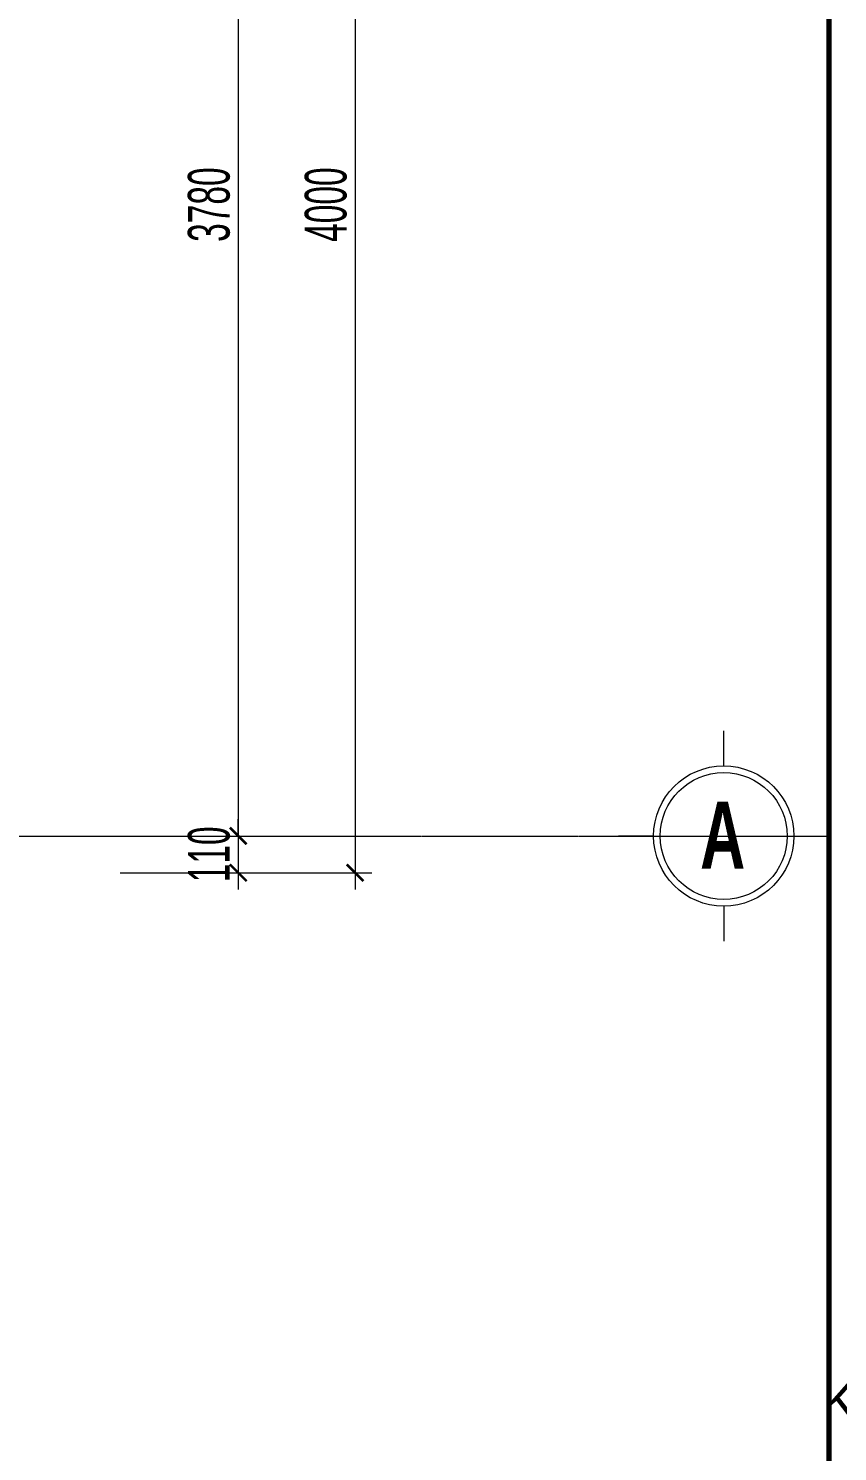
# Model space of a CAD drawing. Header units: millimetres. Extents: x 1336014 to 2939047, y -333549 to -60566.
# Drawn here: x 1407510 to 1409933, y -104290 to -100030 of the extents above; entities that cross this region are included whole.
import ezdxf
from ezdxf.enums import TextEntityAlignment as Align

# ---------------------------------------------------------------- set-up
doc = ezdxf.new("R2010")
doc.units = ezdxf.units.MM
doc.header["$MEASUREMENT"] = 0
doc.linetypes.add('CENTER2', pattern=[1.125, 0.75, -0.125, 0.125, -0.125])
for name, color, linetype, lineweight in [('05.Text', 253, 'Continuous', 18), ('08.Dim', 156, 'Continuous', 15), ('10.truc', 250, 'CENTER2', 20), ('11.Khung bo', 32, 'Continuous', 50)]:
    doc.layers.add(name, color=color, linetype=linetype, lineweight=lineweight)
doc.styles.add('AVANTHB', font='')
doc.styles.add('TT5_Text Dim', font='hoatbif.shx', dxfattribs={"width": 0.6})
doc.styles.add('VnAvantH', font='')
doc.styles.get('AVANTHB').set_extended_font_data('.VnAvantH', bold=True)
doc.styles.get('VnAvantH').set_extended_font_data('.VnAvantH')
doc.dimstyles.new('TT5_Dim 1-50', dxfattribs={"dimscale": 50, "dimtxt": 2.5, "dimasz": 1, "dimexe": 1, "dimexo": 0.5, "dimgap": 0.5, "dimtad": 1, "dimdec": 0, "dimzin": 0, "dimdsep": 46, "dimtxsty": 'TT5_Text Dim', "dimblk": 'ARCHTICK', "dimcen": 0, "dimdle": 1, "dimclrd": 256, "dimclre": 256, "dimclrt": 1, "dimadec": 0, "dimazin": 0, "dimtfac": 0.015, "dimtdec": 0, "dimtix": 1, "dimtmove": 2, "dimatfit": 3, "dimldrblk": 'DOT', "dimfxl": 1, "dimtolj": 1, "dimtzin": 0, "dimlwd": -1, "dimlwe": -1, "dimarcsym": 1})

# ---------------------------------------------------------------- blocks, each defined once
blk = doc.blocks.new('100')
at = {"layer": '11.Khung bo', "const_width": 26.7}
blk.add_lwpolyline([(1860913, -945239.8), (1860913, -916940.1), (1896062.6, -916940.1), (1896062.6, -945239.8)], close=True, dxfattribs=at)
blk.add_lwpolyline([(1860913, -945239.8), (1860913, -916940.1), (1896062.6, -916940.1), (1896062.6, -945239.8)], close=True, dxfattribs=at)
blk.add_lwpolyline([(1860913, -945239.8), (1860913, -916940.1), (1896062.6, -916940.1), (1896062.6, -945239.8)], close=True, dxfattribs=at)
at = {"layer": '05.Text', "style": 'VnAvantH'}
blk.add_text('KTS.lª thÕ trinh', height=197.998, dxfattribs=at).set_placement((1898428.2, -936733.2), align=Align.RIGHT)
blk = doc.blocks.new('_ARCHTICK')
at = {"const_width": 0.15}
blk.add_lwpolyline([(-0.5, -0.5), (0.5, 0.5)], dxfattribs=at)
blk = doc.blocks.new('*D2415')
at = {"layer": '08.Dim', "transparency": 16777216}
for p, q in [((1408138.4, -98617.3), (1408138.4, -102497.3)), ((1407784.3, -98667.3), (1408188.4, -98667.3)), ((1407784.3, -102447.3), (1408188.4, -102447.3))]:
    blk.add_line(p, q, dxfattribs=at)
at = {"layer": 'Defpoints', "color": 0, "transparency": 16777216}
for p in [(1407759.3, -98667.3), (1407759.3, -102447.3), (1408138.4, -102447.3)]:
    blk.add_point(p, dxfattribs=at)
at = {"layer": '08.Dim', "transparency": 16777216, "xscale": 50, "yscale": 50, "zscale": 50}
for p, rotation in [((1408138.4, -98667.3), 90), ((1408138.4, -102447.3), 270)]:
    blk.add_blockref('_ARCHTICK', p, dxfattribs=dict(at, rotation=rotation))
at = {"layer": '08.Dim', "color": 1, "transparency": 16777216, "insert": (1408050.9, -100557.3), "char_height": 125, "attachment_point": 5, "rotation": 90, "style": 'TT5_Text Dim'}
blk.add_mtext('\\A1;3780', dxfattribs=at)
blk = doc.blocks.new('_DOT')
blk.add_line((-0.5, 0), (-1, 0))
at = {"const_width": 0.5}
blk.add_lwpolyline([(-0.25, 0, 1), (0.25, 0, 1)], format="xyb", close=True, dxfattribs=at)
blk = doc.blocks.new('*D2416')
at = {"layer": '08.Dim', "transparency": 16777216}
for p, q in [((1408138.4, -102447.3), (1408138.4, -102397.3)), ((1407784.3, -102447.3), (1408188.4, -102447.3)), ((1408138.4, -102447.3), (1408138.4, -102557.3)), ((1407784.3, -102557.3), (1408188.4, -102557.3)), ((1408138.4, -102557.3), (1408138.4, -102607.3))]:
    blk.add_line(p, q, dxfattribs=at)
at = {"layer": 'Defpoints', "color": 0, "transparency": 16777216}
for p in [(1407759.3, -102447.3), (1407759.3, -102557.3), (1408138.4, -102557.3)]:
    blk.add_point(p, dxfattribs=at)
at = {"layer": '08.Dim', "transparency": 16777216, "xscale": 50, "yscale": 50, "zscale": 50}
for p, rotation in [((1408138.4, -102447.3), 270), ((1408138.4, -102557.3), 90)]:
    blk.add_blockref('_ARCHTICK', p, dxfattribs=dict(at, rotation=rotation))
at = {"layer": '08.Dim', "color": 1, "transparency": 16777216, "insert": (1408050.9, -102502.3), "char_height": 125, "attachment_point": 5, "rotation": 90, "style": 'TT5_Text Dim'}
blk.add_mtext('\\A1;110', dxfattribs=at)
blk = doc.blocks.new('*D2417')
at = {"layer": '08.Dim', "transparency": 16777216}
for p, q in [((1408488.4, -98507.3), (1408488.4, -102607.3)), ((1407784.3, -98557.3), (1408538.4, -98557.3)), ((1407784.3, -102557.3), (1408538.4, -102557.3))]:
    blk.add_line(p, q, dxfattribs=at)
at = {"layer": 'Defpoints', "color": 0, "transparency": 16777216}
for p in [(1407759.3, -98557.3), (1407759.3, -102557.3), (1408488.4, -102557.3)]:
    blk.add_point(p, dxfattribs=at)
at = {"layer": '08.Dim', "transparency": 16777216, "xscale": 50, "yscale": 50, "zscale": 50}
for p, rotation in [((1408488.4, -98557.3), 90), ((1408488.4, -102557.3), 270)]:
    blk.add_blockref('_ARCHTICK', p, dxfattribs=dict(at, rotation=rotation))
at = {"layer": '08.Dim', "color": 1, "transparency": 16777216, "insert": (1408400.9, -100557.3), "char_height": 125, "attachment_point": 5, "rotation": 90, "style": 'TT5_Text Dim'}
blk.add_mtext('\\A1;4000', dxfattribs=at)
blk = doc.blocks.new('DANHTRUC')
for p, q in [((980383.4, -947346.6), (980383.4, -947136.6)), ((979963.4, -947766.6), (979753.4, -947766.6)), ((980803.4, -947766.6), (981013.4, -947766.6)), ((980383.4, -948186.6), (980383.4, -948396.6))]:
    blk.add_line(p, q)
for radius in [420, 380]:
    blk.add_circle((980383.4, -947766.6), radius)

msp = doc.modelspace()

# ---------------------------------------------------------------- linework, layer by layer
at = {"layer": '10.truc'}
msp.add_line((1389117.3, -102447.3), (1409907.1, -102447.3), dxfattribs=at)

# ---------------------------------------------------------------- block references
at = {"layer": '05.Text'}
for name, p, xscale, yscale, zscale in [('100', (272269.5, 457844.1), 0.6, 0.6, 0.6), ('DANHTRUC', (919400.4, 371436), 0.5, 0.5, 0.5)]:
    msp.add_blockref(name, p, dxfattribs=dict(at, xscale=xscale, yscale=yscale, zscale=zscale))

# ---------------------------------------------------------------- texts
at = {"layer": '05.Text', "style": 'AVANTHB', "width": 0.7}
msp.add_text('A', height=200, dxfattribs=at).set_placement((1409521.3, -102545))

# ---------------------------------------------------------------- dimensions: what is measured, and where the dimension line sits
at = {"layer": '08.Dim'}
for base, p1, p2, picture, middle in [((1408488.4, -102557.3), (1407759.3, -98557.3), (1407759.3, -102557.3), '*D2417', (1408400.9, -100557.3)), ((1408138.4, -102447.3), (1407759.3, -98667.3), (1407759.3, -102447.3), '*D2415', (1408050.9, -100557.3)), ((1408138.4, -102557.3), (1407759.3, -102447.3), (1407759.3, -102557.3), '*D2416', (1408050.9, -102502.3))]:
    dim = msp.add_linear_dim(base=base, p1=p1, p2=p2, angle=90, dimstyle='TT5_Dim 1-50', dxfattribs=at)
    dim.commit()
    dim.dimension.update_dxf_attribs({"geometry": picture, "text_midpoint": middle})

doc.saveas('drawing.dxf')
